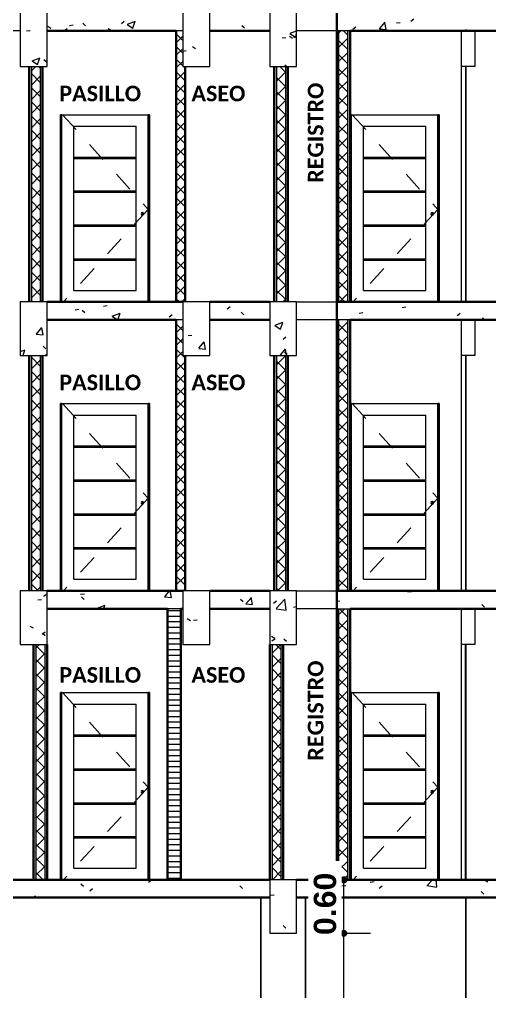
# Model space of a CAD drawing. Header units: metres. Extents: x -144 to 1000, y -717 to 29.
# Drawn here: x 283.87 to 289.15, y -647.32 to -636.42 of the extents above; entities that cross this region are included whole.
import ezdxf

# ---------------------------------------------------------------- set-up
doc = ezdxf.new("R2010")
doc.units = ezdxf.units.M
doc.linetypes.add('Trazo', pattern=[0.45, 0.225, -0.225])
doc.layers.get('0').update_dxf_attribs({"color": 1})
for name, color, linetype, lineweight in [('A-ANNO-DIMS', 1, 'Continuous', 9), ('A-DETL-GENF', 1, 'Continuous', 9), ('A-DETL-THIN', 1, 'Continuous', 9), ('A-DOOR', 1, 'Continuous', 9), ('A-DOOR-FRAM', 1, 'Continuous', 9), ('A-DOOR-HDLN', 1, 'Trazo', 20), ('A-FLOR', 2, 'Continuous', 9), ('A-FLOR-MCUT', 7, 'Continuous', 9), ('A-FLOR-PATT', 8, 'Continuous', 50), ('A-WALL', 4, 'Continuous', 9), ('G-ANNO-TEXT', 2, 'Continuous', 9), ('S-BEAM', 1, 'Continuous', 9), ('S-COLS', 7, 'Continuous', 9)]:
    doc.layers.add(name, color=color, linetype=linetype, lineweight=lineweight)
doc.layers.add('A-WALL-PATT', color=7, linetype='Continuous', lineweight=35, true_color=0x9c9c9c)
doc.styles.add('Arial Black_B', font='ariblk.ttf', dxfattribs={"width": 0.9, "height": 0.1875})
doc.styles.add('Calibri_B_1', font='calibrib.ttf', dxfattribs={"height": 0.135})

# ---------------------------------------------------------------- blocks, each defined once
blk = doc.blocks.new('ololo')
at = {"layer": 'A-ANNO-DIMS', "lineweight": 25, "true_color": 0x008000}
h = blk.add_hatch(color=96, dxfattribs=at)
edge = h.paths.add_edge_path()
edge.add_arc((287.514, -646.065), 0.0312, 0, 360)
h = blk.add_hatch(color=96, dxfattribs=at)
edge = h.paths.add_edge_path()
edge.add_arc((287.514, -646.665), 0.0312, 0, 360)
h = blk.add_hatch(color=96, dxfattribs=at)
edge = h.paths.add_edge_path()
edge.add_arc((287.514, -646.665), 0.0312, 0, 360)
at = {"layer": 'A-WALL-PATT', "true_color": 0x747474}
for points in [[(287.434, -639.585), (287.459, -639.585), (287.459, -636.545), (287.434, -636.545), (287.434, -639.567)], [(284.134, -639.585), (284.134, -636.945), (284.109, -636.945), (284.109, -639.585)], [(286.859, -639.585), (286.884, -639.585), (286.884, -636.945), (286.859, -636.945), (286.859, -639.567)], [(287.459, -642.825), (287.459, -639.785), (287.434, -639.785), (287.434, -642.825), (287.448, -642.825)], [(284.109, -642.825), (284.134, -642.825), (284.134, -640.185), (284.109, -640.185), (284.109, -642.751)], [(286.859, -642.825), (286.884, -642.825), (286.884, -640.185), (286.859, -640.185), (286.859, -642.672)], [(287.459, -646.065), (287.459, -643.025), (287.434, -643.025), (287.434, -646.065), (287.448, -646.065)], [(284.184, -646.065), (284.184, -643.425), (284.159, -643.425), (284.159, -646.065)], [(286.834, -646.065), (286.834, -643.425), (286.809, -643.425), (286.809, -646.065)]]:
    blk.add_hatch(color=8, dxfattribs=at).paths.add_polyline_path(points)
at = {"layer": 'A-WALL-PATT', "lineweight": 5, "true_color": 0x747474}
for points in [[(287.584, -639.585), (287.584, -636.545), (287.559, -636.545), (287.559, -639.585)], [(283.984, -639.585), (284.009, -639.585), (284.009, -636.945), (283.984, -636.945), (283.984, -639.567)], [(286.734, -639.585), (286.759, -639.585), (286.759, -636.945), (286.734, -636.945), (286.734, -639.567)], [(287.559, -642.825), (287.584, -642.825), (287.584, -639.785), (287.559, -639.785), (287.559, -642.806)], [(283.984, -642.825), (284.009, -642.825), (284.009, -640.185), (283.984, -640.185), (283.984, -642.672)], [(286.734, -642.825), (286.759, -642.825), (286.759, -640.185), (286.734, -640.185), (286.734, -642.672)], [(287.584, -646.065), (287.584, -643.025), (287.559, -643.025), (287.559, -646.065)], [(284.034, -646.065), (284.059, -646.065), (284.059, -643.425), (284.034, -643.425), (284.034, -645.999)], [(286.684, -646.065), (286.709, -646.065), (286.709, -643.425), (286.684, -643.425), (286.684, -645.777)]]:
    blk.add_hatch(color=8, dxfattribs=at).paths.add_polyline_path(points)
at = {"layer": 'A-ANNO-DIMS', "color": 96, "true_color": 0x008000}
for p, q in [((287.514, -646.065), (287.214, -646.065)), ((287.514, -646.665), (287.514, -646.065)), ((287.514, -646.065), (287.814, -646.065)), ((287.514, -646.665), (287.214, -646.665)), ((287.514, -646.665), (287.214, -646.665)), ((287.514, -651.178), (287.514, -646.665)), ((287.514, -646.665), (287.814, -646.665)), ((287.514, -646.665), (287.814, -646.665))]:
    blk.add_line(p, q, dxfattribs=at)
at = {"layer": 'A-ANNO-DIMS', "color": 96, "lineweight": 25, "true_color": 0x008000}
for centre in [(287.514, -646.065), (287.514, -646.665), (287.514, -646.665)]:
    blk.add_circle(centre, 0.0312, dxfattribs=at)
at = {"layer": 'A-DETL-GENF'}
for p, q in [((283.955, -636.546), (283.996, -636.54)), ((286.822, -636.625), (286.864, -636.62)), ((286.904, -636.605), (286.939, -636.628)), ((286.908, -636.574), (286.972, -636.616)), ((286.911, -636.572), (286.984, -636.545)), ((286.955, -636.62), (286.984, -636.598)), ((286.972, -636.617), (286.984, -636.58)), ((285.816, -636.719), (285.851, -636.741)), ((284.019, -636.88), (284.108, -636.846)), ((284.079, -636.924), (284.105, -636.848)), ((285.708, -636.772), (285.744, -636.767)), ((284.016, -636.881), (284.079, -636.924)), ((284.148, -636.865), (284.179, -636.894)), ((286.854, -636.927), (286.874, -636.945)), ((284.065, -639.945), (284.127, -639.872)), ((284.14, -639.954), (284.125, -639.874)), ((286.739, -639.848), (286.803, -639.89)), ((286.742, -639.847), (286.831, -639.813)), ((286.803, -639.891), (286.828, -639.814)), ((284.064, -639.947), (284.14, -639.953)), ((285.767, -639.963), (285.809, -639.957)), ((286.832, -640.002), (286.865, -639.977)), ((283.884, -640.141), (283.938, -640.121)), ((284.141, -640.082), (284.172, -640.11)), ((285.886, -640.106), (285.962, -640.113)), ((285.887, -640.104), (285.948, -640.031)), ((285.962, -640.113), (285.947, -640.033)), ((286.798, -640.184), (286.859, -640.111)), ((286.871, -640.185), (286.858, -640.113)), ((283.884, -640.18), (283.891, -640.185)), ((283.915, -640.185), (283.936, -640.122)), ((284.166, -640.173), (284.184, -640.171)), ((286.847, -640.144), (286.878, -640.172)), ((284.08, -642.926), (284.122, -642.921)), ((284.145, -642.886), (284.178, -642.861)), ((286.724, -642.962), (286.757, -642.936)), ((286.755, -643.022), (286.854, -642.919)), ((286.867, -643.04), (286.853, -642.919)), ((286.754, -643.025), (286.867, -643.042)), ((286.948, -643.006), (286.984, -643.001)), ((285.758, -643.134), (285.794, -643.157)), ((285.828, -643.153), (285.87, -643.148)), ((283.992, -643.219), (284.027, -643.241)), ((284.129, -643.309), (284.162, -643.283)), ((284.133, -643.298), (284.164, -643.327)), ((286.704, -643.333), (286.739, -643.356)), ((286.708, -643.384), (286.742, -643.359)), ((286.84, -643.361), (286.871, -643.389)), ((286.691, -646.238), (286.733, -646.232)), ((286.833, -646.578), (286.864, -646.606))]:
    blk.add_line(p, q, dxfattribs=at)
at = {"layer": 'A-DETL-THIN'}
for p, q in [((283.884, -636.345), (283.884, -636.945)), ((284.184, -636.945), (284.184, -636.345)), ((285.708, -636.345), (285.708, -636.945)), ((286.01, -636.945), (286.01, -636.345)), ((286.684, -636.345), (286.684, -636.945)), ((286.984, -636.945), (286.984, -636.345)), ((283.884, -636.945), (284.184, -636.945)), ((285.708, -636.945), (286.01, -636.945)), ((286.684, -636.945), (286.984, -636.945)), ((284.184, -639.585), (283.884, -639.585)), ((283.884, -639.585), (283.884, -640.185)), ((284.184, -640.185), (284.184, -639.585)), ((286.01, -639.585), (285.708, -639.585)), ((285.708, -639.585), (285.708, -640.185)), ((286.01, -640.185), (286.01, -639.585)), ((286.984, -639.585), (286.684, -639.585)), ((286.684, -639.585), (286.684, -640.185)), ((286.984, -640.185), (286.984, -639.585)), ((283.884, -640.185), (284.184, -640.185)), ((285.708, -640.185), (286.01, -640.185)), ((286.684, -640.185), (286.984, -640.185)), ((284.184, -642.825), (283.884, -642.825)), ((283.884, -642.825), (283.884, -643.425)), ((284.184, -643.425), (284.184, -642.825)), ((286.01, -642.825), (285.708, -642.825)), ((285.708, -642.825), (285.708, -643.425)), ((286.01, -643.425), (286.01, -642.825)), ((286.984, -642.825), (286.684, -642.825)), ((286.684, -642.825), (286.684, -643.425)), ((286.984, -643.425), (286.984, -642.825)), ((283.884, -643.425), (284.184, -643.425)), ((285.708, -643.425), (286.01, -643.425)), ((286.684, -643.425), (286.984, -643.425)), ((286.984, -646.065), (286.684, -646.065)), ((286.684, -646.065), (286.684, -646.665)), ((286.984, -646.665), (286.984, -646.065)), ((286.684, -646.665), (286.984, -646.665))]:
    blk.add_line(p, q, dxfattribs=at)
at = {"layer": 'A-DOOR'}
for p, q in [((284.349, -637.485), (285.319, -637.485)), ((284.349, -639.585), (284.349, -637.485)), ((285.319, -639.585), (285.319, -637.485)), ((287.599, -637.485), (288.569, -637.485)), ((287.599, -639.585), (287.599, -637.485)), ((288.569, -639.585), (288.569, -637.485)), ((284.484, -637.615), (285.184, -637.615)), ((284.484, -639.455), (284.484, -637.615)), ((285.184, -639.455), (285.184, -637.615)), ((287.734, -637.615), (288.434, -637.615)), ((287.734, -639.455), (287.734, -637.615)), ((288.434, -639.455), (288.434, -637.615)), ((284.484, -637.96), (285.184, -637.96)), ((284.484, -637.975), (285.184, -637.975)), ((287.734, -637.96), (288.434, -637.96)), ((287.734, -637.975), (288.434, -637.975)), ((284.484, -638.34), (285.184, -638.34)), ((284.484, -638.355), (285.184, -638.355)), ((287.734, -638.34), (288.434, -638.34)), ((287.734, -638.355), (288.434, -638.355)), ((284.484, -638.72), (285.184, -638.72)), ((284.484, -638.735), (285.184, -638.735)), ((287.734, -638.72), (288.434, -638.72)), ((287.734, -638.735), (288.434, -638.735)), ((284.484, -639.1), (285.184, -639.1)), ((284.484, -639.115), (285.184, -639.115)), ((287.734, -639.1), (288.434, -639.1)), ((287.734, -639.115), (288.434, -639.115)), ((284.484, -639.455), (285.184, -639.455)), ((287.734, -639.455), (288.434, -639.455)), ((284.349, -640.725), (285.319, -640.725)), ((284.349, -642.825), (284.349, -640.725)), ((285.319, -642.825), (285.319, -640.725)), ((287.599, -640.725), (288.569, -640.725)), ((287.599, -642.825), (287.599, -640.725)), ((288.569, -642.825), (288.569, -640.725)), ((284.484, -640.855), (285.184, -640.855)), ((284.484, -642.695), (284.484, -640.855)), ((285.184, -642.695), (285.184, -640.855)), ((287.734, -640.855), (288.434, -640.855)), ((287.734, -642.695), (287.734, -640.855)), ((288.434, -642.695), (288.434, -640.855)), ((284.484, -641.2), (285.184, -641.2)), ((287.734, -641.2), (288.434, -641.2)), ((284.484, -641.215), (285.184, -641.215)), ((287.734, -641.215), (288.434, -641.215)), ((284.484, -641.58), (285.184, -641.58)), ((284.484, -641.595), (285.184, -641.595)), ((287.734, -641.58), (288.434, -641.58)), ((287.734, -641.595), (288.434, -641.595)), ((284.484, -641.96), (285.184, -641.96)), ((287.734, -641.96), (288.434, -641.96)), ((284.484, -641.975), (285.184, -641.975)), ((287.734, -641.975), (288.434, -641.975)), ((284.484, -642.34), (285.184, -642.34)), ((284.484, -642.355), (285.184, -642.355)), ((287.734, -642.34), (288.434, -642.34)), ((287.734, -642.355), (288.434, -642.355)), ((284.484, -642.695), (285.184, -642.695)), ((287.734, -642.695), (288.434, -642.695)), ((284.349, -643.965), (285.319, -643.965)), ((284.349, -646.065), (284.349, -643.965)), ((285.319, -646.065), (285.319, -643.965)), ((287.599, -643.965), (288.569, -643.965)), ((287.599, -646.065), (287.599, -643.965)), ((288.569, -646.065), (288.569, -643.965)), ((284.484, -644.095), (285.184, -644.095)), ((284.484, -645.935), (284.484, -644.095)), ((285.184, -645.935), (285.184, -644.095)), ((287.734, -644.095), (288.434, -644.095)), ((287.734, -645.935), (287.734, -644.095)), ((288.434, -645.935), (288.434, -644.095)), ((284.484, -644.44), (285.184, -644.44)), ((284.484, -644.455), (285.184, -644.455)), ((287.734, -644.44), (288.434, -644.44)), ((287.734, -644.455), (288.434, -644.455)), ((284.484, -644.82), (285.184, -644.82)), ((284.484, -644.835), (285.184, -644.835)), ((287.734, -644.82), (288.434, -644.82)), ((287.734, -644.835), (288.434, -644.835)), ((284.484, -645.2), (285.184, -645.2)), ((284.484, -645.215), (285.184, -645.215)), ((287.734, -645.2), (288.434, -645.2)), ((287.734, -645.215), (288.434, -645.215)), ((284.484, -645.58), (285.184, -645.58)), ((284.484, -645.595), (285.184, -645.595)), ((287.734, -645.58), (288.434, -645.58)), ((287.734, -645.595), (288.434, -645.595)), ((284.484, -645.935), (285.184, -645.935)), ((287.734, -645.935), (288.434, -645.935))]:
    blk.add_line(p, q, dxfattribs=at)
for centre, radius, start, end in [((285.254, -638.598), 0.015, 90, 270), ((285.254, -638.598), 0.005, 90, 270), ((285.254, -638.598), 0.015, 270, 90), ((285.254, -638.598), 0.005, 270, 90), ((288.504, -638.598), 0.015, 90, 270), ((288.504, -638.598), 0.005, 90, 270), ((288.504, -638.598), 0.015, 270, 90), ((288.504, -638.598), 0.005, 270, 90), ((285.254, -641.838), 0.015, 90, 270), ((285.254, -641.838), 0.005, 90, 270), ((285.254, -641.838), 0.015, 270, 90), ((285.254, -641.838), 0.005, 270, 90), ((288.504, -641.838), 0.015, 90, 270), ((288.504, -641.838), 0.005, 90, 270), ((288.504, -641.838), 0.015, 270, 90), ((288.504, -641.838), 0.005, 270, 90), ((285.254, -645.078), 0.015, 90, 270), ((285.254, -645.078), 0.005, 90, 270), ((285.254, -645.078), 0.015, 270, 90), ((285.254, -645.078), 0.005, 270, 90), ((288.504, -645.078), 0.015, 90, 270), ((288.504, -645.078), 0.005, 90, 270), ((288.504, -645.078), 0.015, 270, 90), ((288.504, -645.078), 0.005, 270, 90)]:
    blk.add_arc(centre, radius, start, end, dxfattribs=at)
at = {"layer": 'A-DOOR-FRAM'}
for p, q in [((284.334, -637.485), (284.334, -639.585)), ((284.349, -637.485), (284.334, -637.485)), ((285.334, -637.485), (285.319, -637.485)), ((285.334, -639.585), (285.334, -637.485)), ((287.584, -637.485), (287.584, -639.585)), ((287.599, -637.485), (287.584, -637.485)), ((288.584, -637.485), (288.569, -637.485)), ((288.584, -639.585), (288.584, -637.485)), ((284.334, -640.725), (284.334, -642.825)), ((284.349, -640.725), (284.334, -640.725)), ((285.334, -640.725), (285.319, -640.725)), ((285.334, -642.825), (285.334, -640.725)), ((287.584, -640.725), (287.584, -642.825)), ((287.599, -640.725), (287.584, -640.725)), ((288.584, -640.725), (288.569, -640.725)), ((288.584, -642.825), (288.584, -640.725)), ((284.334, -643.965), (284.334, -646.065)), ((284.349, -643.965), (284.334, -643.965)), ((285.334, -643.965), (285.319, -643.965)), ((285.334, -646.065), (285.334, -643.965)), ((287.599, -643.965), (287.584, -643.965)), ((288.584, -643.965), (288.569, -643.965)), ((288.584, -646.065), (288.584, -643.965))]:
    blk.add_line(p, q, dxfattribs=at)
at = {"layer": 'A-DOOR-HDLN'}
for p, q in [((284.359, -637.485), (285.319, -638.547)), ((287.609, -637.485), (288.569, -638.547)), ((285.319, -638.547), (284.369, -639.585)), ((288.569, -638.547), (287.619, -639.585)), ((284.359, -640.725), (285.319, -641.787)), ((287.609, -640.725), (288.569, -641.787)), ((285.319, -641.787), (284.369, -642.825)), ((288.569, -641.787), (287.619, -642.825)), ((284.359, -643.965), (285.319, -645.027)), ((287.609, -643.965), (288.569, -645.027)), ((285.319, -645.027), (284.369, -646.065)), ((288.569, -645.027), (287.619, -646.065))]:
    blk.add_line(p, q, dxfattribs=at)
at = {"layer": 'A-FLOR', "lineweight": 35}
for p, q in [((287.434, -636.345), (287.434, -636.545)), ((284.184, -636.545), (285.634, -636.545)), ((286.01, -636.545), (286.684, -636.545)), ((287.584, -636.545), (293.331, -636.545)), ((285.708, -639.585), (284.184, -639.585)), ((286.684, -639.585), (286.01, -639.585)), ((293.331, -639.585), (287.434, -639.585)), ((287.434, -639.585), (287.434, -639.785)), ((284.184, -639.785), (285.634, -639.785)), ((286.01, -639.785), (286.684, -639.785)), ((287.584, -639.785), (293.331, -639.785)), ((285.708, -642.825), (284.184, -642.825)), ((286.684, -642.825), (286.01, -642.825)), ((293.331, -642.825), (287.434, -642.825)), ((287.434, -642.825), (287.434, -643.025)), ((284.184, -643.025), (285.534, -643.025)), ((285.684, -643.025), (285.708, -643.025)), ((286.01, -643.025), (286.684, -643.025)), ((287.584, -643.025), (293.331, -643.025)), ((286.684, -646.065), (276.784, -646.065)), ((293.331, -646.065), (286.984, -646.065)), ((276.784, -646.265), (286.684, -646.265)), ((286.984, -646.265), (293.331, -646.265))]:
    blk.add_line(p, q, dxfattribs=at)
at = {"layer": 'A-FLOR'}
for p, q in [((283.884, -636.545), (283.434, -636.545)), ((287.434, -636.545), (286.984, -636.545)), ((287.434, -639.785), (286.984, -639.785)), ((287.434, -643.025), (286.984, -643.025))]:
    blk.add_line(p, q, dxfattribs=at)
at = {"layer": 'A-FLOR-MCUT'}
blk.add_line((287.434, -643.025), (287.584, -643.025), dxfattribs=at)
at = {"layer": 'A-FLOR-PATT', "color": 8, "lineweight": 5, "true_color": 0x828282}
for p, q in [((288.267, -636.435), (288.3, -636.41)), ((284.192, -636.491), (284.228, -636.513)), ((284.376, -636.545), (284.409, -636.519)), ((284.436, -636.483), (284.477, -636.477)), ((284.585, -636.459), (284.616, -636.488)), ((284.87, -636.519), (284.906, -636.542)), ((285.018, -636.463), (285.051, -636.438)), ((285.083, -636.472), (285.146, -636.514)), ((285.086, -636.471), (285.175, -636.437)), ((285.146, -636.515), (285.172, -636.438)), ((286.37, -636.484), (286.401, -636.512)), ((287.615, -636.525), (287.648, -636.499)), ((287.914, -636.524), (287.99, -636.531)), ((287.916, -636.521), (287.977, -636.449)), ((287.99, -636.531), (287.975, -636.451)), ((288.106, -636.456), (288.147, -636.451)), ((288.873, -636.545), (288.888, -636.528)), ((288.888, -636.545), (288.886, -636.531)), ((284.5, -639.672), (284.542, -639.667)), ((284.577, -639.676), (284.608, -639.704)), ((284.818, -639.631), (284.859, -639.625)), ((286.206, -639.661), (286.239, -639.635)), ((288.167, -639.647), (288.208, -639.641)), ((284.29, -639.779), (284.3, -639.785)), ((284.914, -639.746), (284.973, -639.785)), ((284.916, -639.745), (285.005, -639.711)), ((284.979, -639.785), (285.003, -639.712)), ((285.554, -639.75), (285.587, -639.725)), ((286.363, -639.7), (286.394, -639.729)), ((287.686, -639.71), (287.727, -639.705)), ((288.785, -639.736), (288.818, -639.711)), ((289.069, -639.762), (289.094, -639.785)), ((285.47, -642.826), (285.512, -642.832)), ((285.504, -642.891), (285.559, -642.825)), ((285.511, -642.829), (285.511, -642.825)), ((285.579, -642.899), (285.566, -642.825)), ((288.231, -642.837), (288.272, -642.831)), ((284.561, -642.863), (284.603, -642.857)), ((284.57, -642.892), (284.601, -642.921)), ((285.503, -642.892), (285.579, -642.899)), ((286.355, -642.917), (286.386, -642.945)), ((286.415, -642.971), (286.477, -642.898)), ((286.49, -642.979), (286.476, -642.899)), ((287.434, -642.942), (287.471, -642.937)), ((284.745, -643.02), (284.753, -643.025)), ((284.747, -643.02), (284.836, -642.985)), ((284.821, -643.025), (284.834, -642.986)), ((286.105, -643.025), (286.116, -643.017)), ((286.414, -642.972), (286.49, -642.978)), ((289.062, -642.979), (289.093, -643.008)), ((284.562, -646.109), (284.593, -646.137)), ((285.322, -646.092), (285.355, -646.066)), ((287.811, -646.09), (287.853, -646.085)), ((288.448, -646.128), (288.508, -646.065)), ((288.559, -646.145), (288.55, -646.065)), ((288.553, -646.078), (288.57, -646.065)), ((289.093, -646.065), (289.128, -646.088)), ((284.663, -646.187), (284.696, -646.162)), ((286.348, -646.133), (286.379, -646.162)), ((287.26, -646.249), (287.293, -646.223)), ((287.493, -646.132), (287.535, -646.127)), ((287.912, -646.159), (287.945, -646.134)), ((288.445, -646.128), (288.558, -646.146)), ((289.055, -646.196), (289.086, -646.225)), ((284.025, -646.265), (284.054, -646.243)), ((284.651, -646.265), (284.666, -646.26)), ((284.664, -646.265), (284.665, -646.26)), ((285.607, -646.26), (285.613, -646.265))]:
    blk.add_line(p, q, dxfattribs=at)
at = {"layer": 'A-WALL', "lineweight": 35}
for p, q in [((285.634, -636.545), (285.634, -639.585)), ((287.434, -636.545), (287.434, -639.585)), ((287.584, -639.585), (287.584, -636.545)), ((283.984, -636.945), (283.984, -639.585)), ((284.134, -639.585), (284.134, -636.945)), ((285.734, -639.585), (285.734, -636.945)), ((286.734, -636.945), (286.734, -639.585)), ((286.884, -639.585), (286.884, -636.945)), ((285.634, -639.785), (285.634, -642.825)), ((287.434, -639.785), (287.434, -642.825)), ((287.584, -642.825), (287.584, -639.785)), ((283.984, -640.185), (283.984, -642.825)), ((284.134, -642.825), (284.134, -640.185)), ((285.734, -642.825), (285.734, -640.185)), ((286.734, -640.185), (286.734, -642.825)), ((286.884, -642.825), (286.884, -640.185)), ((285.534, -643.025), (285.534, -646.065)), ((285.684, -646.065), (285.684, -643.025)), ((287.434, -643.025), (287.434, -646.065)), ((287.584, -646.065), (287.584, -643.025)), ((284.034, -643.425), (284.034, -646.065)), ((284.184, -646.065), (284.184, -643.425)), ((286.684, -643.425), (286.684, -646.065)), ((286.834, -646.065), (286.834, -643.425))]:
    blk.add_line(p, q, dxfattribs=at)
at = {"layer": 'A-WALL'}
for p, q in [((285.708, -636.545), (285.634, -636.545)), ((287.584, -636.545), (287.434, -636.545)), ((287.459, -639.585), (287.459, -636.545)), ((287.559, -639.585), (287.559, -636.545)), ((288.834, -639.585), (288.834, -636.545)), ((284.009, -636.945), (284.009, -639.585)), ((284.109, -636.945), (284.109, -639.585)), ((286.759, -636.945), (286.759, -639.585)), ((286.859, -636.945), (286.859, -639.585)), ((288.884, -639.585), (288.884, -636.945)), ((284.334, -639.585), (284.334, -637.485)), ((284.334, -637.485), (284.349, -637.485)), ((285.319, -637.485), (285.334, -637.485)), ((285.334, -637.485), (285.334, -639.585)), ((287.584, -639.585), (287.584, -637.485)), ((287.584, -637.485), (287.599, -637.485)), ((288.569, -637.485), (288.584, -637.485)), ((288.584, -637.485), (288.584, -639.585)), ((286.984, -639.585), (287.434, -639.585)), ((285.708, -639.785), (285.634, -639.785)), ((287.584, -639.785), (287.434, -639.785)), ((287.459, -642.825), (287.459, -639.785)), ((287.559, -642.825), (287.559, -639.785)), ((288.834, -642.825), (288.834, -639.785)), ((284.009, -640.185), (284.009, -642.825)), ((284.109, -640.185), (284.109, -642.825)), ((286.759, -640.185), (286.759, -642.825)), ((286.859, -640.185), (286.859, -642.825)), ((288.884, -642.825), (288.884, -640.185)), ((284.334, -642.825), (284.334, -640.725)), ((284.334, -640.725), (284.349, -640.725)), ((285.319, -640.725), (285.334, -640.725)), ((285.334, -640.725), (285.334, -642.825)), ((287.584, -642.825), (287.584, -640.725)), ((287.584, -640.725), (287.599, -640.725)), ((288.569, -640.725), (288.584, -640.725)), ((288.584, -640.725), (288.584, -642.825)), ((286.984, -642.825), (287.434, -642.825)), ((285.684, -643.025), (285.534, -643.025)), ((287.459, -646.065), (287.459, -643.025)), ((287.559, -646.065), (287.559, -643.025)), ((288.834, -646.065), (288.834, -643.025)), ((284.059, -643.425), (284.059, -646.065)), ((284.159, -643.425), (284.159, -646.065)), ((286.709, -643.425), (286.709, -646.065)), ((286.809, -643.425), (286.809, -646.065)), ((288.879, -646.065), (288.879, -643.425)), ((284.334, -646.065), (284.334, -643.965)), ((284.334, -643.965), (284.349, -643.965)), ((285.319, -643.965), (285.334, -643.965)), ((285.334, -643.965), (285.334, -646.065)), ((287.584, -643.965), (287.599, -643.965)), ((288.569, -643.965), (288.584, -643.965)), ((288.584, -643.965), (288.584, -646.065)), ((288.879, -643.965), (288.884, -643.965)), ((286.584, -651.188), (286.584, -646.265)), ((287.084, -646.265), (287.084, -651.139)), ((288.884, -650.962), (288.884, -646.265))]:
    blk.add_line(p, q, dxfattribs=at)
at = {"layer": 'A-WALL-PATT', "color": 8, "lineweight": 5, "true_color": 0x747474}
for p, q in [((285.708, -636.653), (285.634, -636.58)), ((285.634, -636.678), (285.708, -636.604)), ((285.708, -636.795), (285.634, -636.721)), ((285.634, -636.819), (285.708, -636.746)), ((285.708, -636.936), (285.634, -636.862)), ((285.634, -636.961), (285.708, -636.887)), ((285.734, -636.962), (285.717, -636.945)), ((285.634, -637.102), (285.734, -637.002)), ((285.734, -637.104), (285.634, -637.004)), ((285.634, -637.244), (285.734, -637.144)), ((285.734, -637.245), (285.634, -637.145)), ((285.634, -637.385), (285.734, -637.285)), ((285.734, -637.387), (285.634, -637.287)), ((285.634, -637.527), (285.734, -637.427)), ((285.734, -637.528), (285.634, -637.428)), ((285.634, -637.668), (285.734, -637.568)), ((285.734, -637.67), (285.634, -637.57)), ((285.634, -637.809), (285.734, -637.709)), ((285.734, -637.811), (285.634, -637.711)), ((285.634, -637.951), (285.734, -637.851)), ((285.734, -637.952), (285.634, -637.852)), ((285.634, -638.092), (285.734, -637.992)), ((285.734, -638.094), (285.634, -637.994)), ((285.634, -638.234), (285.734, -638.134)), ((285.734, -638.235), (285.634, -638.135)), ((285.634, -638.375), (285.734, -638.275)), ((285.734, -638.377), (285.634, -638.277)), ((285.634, -638.516), (285.734, -638.416)), ((285.734, -638.518), (285.634, -638.418)), ((285.634, -638.658), (285.734, -638.558)), ((285.734, -638.66), (285.634, -638.56)), ((285.634, -638.799), (285.734, -638.699)), ((285.734, -638.801), (285.634, -638.701)), ((285.634, -638.941), (285.734, -638.841)), ((285.734, -638.942), (285.634, -638.842)), ((285.634, -639.082), (285.734, -638.982)), ((285.734, -639.084), (285.634, -638.984)), ((285.634, -639.224), (285.734, -639.124)), ((285.734, -639.225), (285.634, -639.125)), ((285.634, -639.365), (285.734, -639.265)), ((285.734, -639.367), (285.634, -639.267)), ((285.634, -639.506), (285.734, -639.406)), ((285.734, -639.508), (285.634, -639.408)), ((285.67, -639.585), (285.634, -639.549)), ((285.696, -639.585), (285.734, -639.548)), ((285.634, -639.789), (285.638, -639.785)), ((285.708, -639.906), (285.634, -639.832)), ((285.634, -639.931), (285.708, -639.857)), ((285.708, -640.048), (285.634, -639.974)), ((285.634, -640.072), (285.708, -639.998)), ((285.734, -640.215), (285.634, -640.115)), ((285.634, -640.214), (285.708, -640.14)), ((285.634, -640.355), (285.734, -640.255)), ((285.734, -640.357), (285.634, -640.257)), ((285.634, -640.496), (285.734, -640.396)), ((285.734, -640.498), (285.634, -640.398)), ((285.634, -640.638), (285.734, -640.538)), ((285.734, -640.639), (285.634, -640.539)), ((285.634, -640.779), (285.734, -640.679)), ((285.734, -640.781), (285.634, -640.681)), ((285.634, -640.921), (285.734, -640.821)), ((285.734, -640.922), (285.634, -640.822)), ((285.634, -641.062), (285.734, -640.962)), ((285.734, -641.064), (285.634, -640.964)), ((285.634, -641.203), (285.734, -641.103)), ((285.734, -641.205), (285.634, -641.105)), ((285.634, -641.345), (285.734, -641.245)), ((285.734, -641.347), (285.634, -641.247)), ((285.634, -641.486), (285.734, -641.386)), ((285.734, -641.488), (285.634, -641.388)), ((285.634, -641.628), (285.734, -641.528)), ((285.734, -641.629), (285.634, -641.529)), ((285.634, -641.769), (285.734, -641.669)), ((285.734, -641.771), (285.634, -641.671)), ((285.634, -641.911), (285.734, -641.811)), ((285.734, -641.912), (285.634, -641.812)), ((285.634, -642.052), (285.734, -641.952)), ((285.734, -642.054), (285.634, -641.954)), ((285.634, -642.193), (285.734, -642.093)), ((285.734, -642.195), (285.634, -642.095)), ((285.634, -642.335), (285.734, -642.235)), ((285.734, -642.337), (285.634, -642.237)), ((285.634, -642.476), (285.734, -642.376)), ((285.734, -642.478), (285.634, -642.378)), ((285.634, -642.618), (285.734, -642.518)), ((285.734, -642.619), (285.634, -642.519)), ((285.634, -642.759), (285.734, -642.659)), ((285.734, -642.761), (285.634, -642.661)), ((285.657, -642.825), (285.634, -642.802)), ((285.709, -642.825), (285.734, -642.801))]:
    blk.add_line(p, q, dxfattribs=at)
at = {"layer": 'A-WALL-PATT', "color": 1, "lineweight": 5, "true_color": 0xff0000}
for p, q in [((287.459, -636.568), (287.481, -636.545)), ((287.459, -636.727), (287.559, -636.627)), ((287.559, -636.595), (287.509, -636.545)), ((287.559, -636.755), (287.459, -636.655)), ((287.459, -636.886), (287.559, -636.786)), ((287.559, -636.914), (287.459, -636.814)), ((284.009, -636.995), (284.058, -636.945)), ((284.109, -636.964), (284.09, -636.945)), ((286.759, -636.95), (286.763, -636.945)), ((286.859, -637.009), (286.795, -636.945)), ((287.459, -637.045), (287.559, -636.945)), ((284.109, -637.123), (284.009, -637.023)), ((284.009, -637.154), (284.109, -637.054)), ((286.759, -637.109), (286.859, -637.009)), ((286.859, -637.168), (286.759, -637.068)), ((287.559, -637.073), (287.459, -636.973)), ((286.759, -637.268), (286.859, -637.168)), ((287.459, -637.204), (287.559, -637.104)), ((287.559, -637.232), (287.459, -637.132)), ((284.109, -637.282), (284.009, -637.182)), ((284.009, -637.313), (284.109, -637.213)), ((286.859, -637.327), (286.759, -637.227)), ((287.459, -637.363), (287.559, -637.263)), ((284.109, -637.441), (284.009, -637.341)), ((284.009, -637.472), (284.109, -637.372)), ((286.759, -637.427), (286.859, -637.327)), ((286.859, -637.486), (286.759, -637.386)), ((287.559, -637.391), (287.459, -637.291)), ((284.109, -637.6), (284.009, -637.5)), ((286.759, -637.586), (286.859, -637.486)), ((287.459, -637.522), (287.559, -637.422)), ((287.559, -637.55), (287.459, -637.45)), ((284.009, -637.631), (284.109, -637.531)), ((286.859, -637.646), (286.759, -637.546)), ((287.459, -637.681), (287.559, -637.581)), ((287.559, -637.709), (287.459, -637.609)), ((284.109, -637.759), (284.009, -637.659)), ((284.009, -637.79), (284.109, -637.69)), ((286.759, -637.745), (286.859, -637.645)), ((286.859, -637.805), (286.759, -637.705)), ((284.109, -637.918), (284.009, -637.818)), ((286.759, -637.904), (286.859, -637.804)), ((287.459, -637.841), (287.559, -637.741)), ((287.559, -637.868), (287.459, -637.768)), ((284.009, -637.949), (284.109, -637.849)), ((286.859, -637.964), (286.759, -637.864)), ((287.459, -638), (287.559, -637.9)), ((287.559, -638.027), (287.459, -637.927)), ((284.109, -638.078), (284.009, -637.978)), ((284.009, -638.109), (284.109, -638.009)), ((286.759, -638.063), (286.859, -637.963)), ((286.859, -638.123), (286.759, -638.023)), ((284.109, -638.237), (284.009, -638.137)), ((286.759, -638.222), (286.859, -638.122)), ((287.459, -638.159), (287.559, -638.059)), ((287.559, -638.186), (287.459, -638.086)), ((284.009, -638.268), (284.109, -638.168)), ((286.859, -638.282), (286.759, -638.182)), ((287.459, -638.318), (287.559, -638.218)), ((287.559, -638.346), (287.459, -638.246)), ((284.109, -638.396), (284.009, -638.296)), ((284.009, -638.427), (284.109, -638.327)), ((286.759, -638.381), (286.859, -638.281)), ((286.859, -638.441), (286.759, -638.341)), ((287.459, -638.477), (287.559, -638.377)), ((284.109, -638.555), (284.009, -638.455)), ((284.009, -638.586), (284.109, -638.486)), ((286.759, -638.541), (286.859, -638.441)), ((287.559, -638.505), (287.459, -638.405)), ((286.859, -638.6), (286.759, -638.5)), ((287.459, -638.636), (287.559, -638.536)), ((287.559, -638.664), (287.459, -638.564)), ((284.109, -638.714), (284.009, -638.614)), ((284.009, -638.745), (284.109, -638.645)), ((286.759, -638.7), (286.859, -638.6)), ((286.859, -638.759), (286.759, -638.659)), ((287.459, -638.795), (287.559, -638.695)), ((284.109, -638.873), (284.009, -638.773)), ((284.009, -638.904), (284.109, -638.804)), ((286.759, -638.859), (286.859, -638.759)), ((287.559, -638.823), (287.459, -638.723)), ((286.859, -638.918), (286.759, -638.818)), ((286.759, -639.018), (286.859, -638.918)), ((287.459, -638.954), (287.559, -638.854)), ((287.559, -638.982), (287.459, -638.882)), ((284.109, -639.032), (284.009, -638.932)), ((284.009, -639.063), (284.109, -638.963)), ((286.859, -639.077), (286.759, -638.977)), ((287.459, -639.113), (287.559, -639.013)), ((284.109, -639.191), (284.009, -639.091)), ((284.009, -639.222), (284.109, -639.122)), ((286.759, -639.177), (286.859, -639.077)), ((286.859, -639.237), (286.759, -639.137)), ((287.559, -639.141), (287.459, -639.041)), ((286.759, -639.336), (286.859, -639.236)), ((287.459, -639.272), (287.559, -639.172)), ((287.559, -639.3), (287.459, -639.2)), ((284.109, -639.35), (284.009, -639.25)), ((284.009, -639.381), (284.109, -639.281)), ((286.859, -639.396), (286.759, -639.296)), ((287.459, -639.432), (287.559, -639.332)), ((284.109, -639.509), (284.009, -639.409)), ((284.009, -639.54), (284.109, -639.44)), ((286.759, -639.495), (286.859, -639.395)), ((286.859, -639.555), (286.759, -639.455)), ((287.559, -639.459), (287.459, -639.359)), ((284.026, -639.585), (284.009, -639.569)), ((286.828, -639.585), (286.859, -639.554)), ((287.526, -639.585), (287.459, -639.518)), ((287.464, -639.585), (287.559, -639.491)), ((287.459, -639.909), (287.559, -639.809)), ((287.559, -639.937), (287.459, -639.837)), ((287.459, -640.068), (287.559, -639.968)), ((287.559, -640.096), (287.459, -639.996)), ((284.109, -640.305), (284.009, -640.205)), ((286.759, -640.291), (286.859, -640.191)), ((286.859, -640.191), (286.853, -640.185)), ((287.459, -640.227), (287.559, -640.127)), ((287.559, -640.255), (287.459, -640.155)), ((284.009, -640.336), (284.109, -640.236)), ((286.859, -640.35), (286.759, -640.25)), ((287.459, -640.386), (287.559, -640.286)), ((287.559, -640.414), (287.459, -640.314)), ((284.109, -640.464), (284.009, -640.364)), ((284.009, -640.495), (284.109, -640.395)), ((286.759, -640.45), (286.859, -640.35)), ((286.859, -640.509), (286.759, -640.409)), ((287.459, -640.545), (287.559, -640.445)), ((284.109, -640.623), (284.009, -640.523)), ((284.009, -640.654), (284.109, -640.554)), ((286.759, -640.609), (286.859, -640.509)), ((287.559, -640.573), (287.459, -640.473)), ((286.859, -640.668), (286.759, -640.568)), ((287.459, -640.704), (287.559, -640.604)), ((287.559, -640.732), (287.459, -640.632)), ((284.109, -640.782), (284.009, -640.682)), ((284.009, -640.813), (284.109, -640.713)), ((286.759, -640.768), (286.859, -640.668)), ((286.859, -640.828), (286.759, -640.728)), ((287.459, -640.863), (287.559, -640.763)), ((284.109, -640.941), (284.009, -640.841)), ((284.009, -640.972), (284.109, -640.872)), ((286.759, -640.927), (286.859, -640.827)), ((287.559, -640.891), (287.459, -640.791)), ((286.859, -640.987), (286.759, -640.887)), ((286.759, -641.086), (286.859, -640.986)), ((287.459, -641.023), (287.559, -640.923)), ((287.559, -641.05), (287.459, -640.95)), ((284.109, -641.1), (284.009, -641)), ((284.009, -641.131), (284.109, -641.031)), ((286.859, -641.146), (286.759, -641.046)), ((287.459, -641.182), (287.559, -641.082)), ((284.109, -641.26), (284.009, -641.16)), ((284.009, -641.291), (284.109, -641.191)), ((286.759, -641.245), (286.859, -641.145)), ((286.859, -641.305), (286.759, -641.205)), ((287.559, -641.209), (287.459, -641.109)), ((284.109, -641.419), (284.009, -641.319)), ((286.759, -641.404), (286.859, -641.304)), ((287.459, -641.341), (287.559, -641.241)), ((287.559, -641.368), (287.459, -641.268)), ((284.009, -641.45), (284.109, -641.35)), ((286.859, -641.464), (286.759, -641.364)), ((287.459, -641.5), (287.559, -641.4)), ((287.559, -641.528), (287.459, -641.428)), ((284.109, -641.578), (284.009, -641.478)), ((284.009, -641.609), (284.109, -641.509)), ((286.759, -641.563), (286.859, -641.463)), ((286.859, -641.623), (286.759, -641.523)), ((284.109, -641.737), (284.009, -641.637)), ((286.759, -641.723), (286.859, -641.623)), ((287.459, -641.659), (287.559, -641.559)), ((287.559, -641.687), (287.459, -641.587)), ((284.009, -641.768), (284.109, -641.668)), ((286.859, -641.782), (286.759, -641.682)), ((287.459, -641.818), (287.559, -641.718)), ((287.559, -641.846), (287.459, -641.746)), ((284.109, -641.896), (284.009, -641.796)), ((284.009, -641.927), (284.109, -641.827)), ((286.759, -641.882), (286.859, -641.782)), ((286.859, -641.941), (286.759, -641.841)), ((284.109, -642.055), (284.009, -641.955)), ((286.759, -642.041), (286.859, -641.941)), ((287.459, -641.977), (287.559, -641.877)), ((287.559, -642.005), (287.459, -641.905)), ((284.009, -642.086), (284.109, -641.986)), ((286.859, -642.1), (286.759, -642)), ((287.459, -642.136), (287.559, -642.036)), ((287.559, -642.164), (287.459, -642.064)), ((284.109, -642.214), (284.009, -642.114)), ((284.009, -642.245), (284.109, -642.145)), ((286.759, -642.2), (286.859, -642.1)), ((286.859, -642.259), (286.759, -642.159)), ((284.109, -642.373), (284.009, -642.273)), ((286.759, -642.359), (286.859, -642.259)), ((287.459, -642.295), (287.559, -642.195)), ((287.559, -642.323), (287.459, -642.223)), ((284.009, -642.404), (284.109, -642.304)), ((286.859, -642.419), (286.759, -642.319)), ((287.459, -642.454), (287.559, -642.354)), ((287.559, -642.482), (287.459, -642.382)), ((284.109, -642.532), (284.009, -642.432)), ((284.009, -642.563), (284.109, -642.463)), ((286.759, -642.518), (286.859, -642.418)), ((286.859, -642.578), (286.759, -642.478)), ((287.459, -642.614), (287.559, -642.514)), ((284.109, -642.691), (284.009, -642.591)), ((284.009, -642.722), (284.109, -642.622)), ((286.759, -642.677), (286.859, -642.577)), ((287.559, -642.641), (287.459, -642.541)), ((286.859, -642.737), (286.759, -642.637)), ((286.77, -642.825), (286.859, -642.736)), ((287.459, -642.773), (287.559, -642.673)), ((287.559, -642.8), (287.459, -642.7)), ((284.084, -642.825), (284.009, -642.75)), ((284.065, -642.825), (284.109, -642.782)), ((286.788, -642.825), (286.759, -642.796)), ((287.459, -643.091), (287.524, -643.025)), ((287.559, -643.119), (287.466, -643.025)), ((287.459, -643.25), (287.559, -643.15)), ((287.559, -643.278), (287.459, -643.178)), ((287.459, -643.409), (287.559, -643.309)), ((287.559, -643.437), (287.459, -643.337)), ((284.059, -643.468), (284.101, -643.425)), ((284.159, -643.537), (284.059, -643.437)), ((286.709, -643.523), (286.806, -643.425)), ((286.809, -643.482), (286.752, -643.425)), ((287.459, -643.568), (287.559, -643.468)), ((287.559, -643.596), (287.459, -643.496)), ((284.059, -643.627), (284.159, -643.527)), ((284.159, -643.696), (284.059, -643.596)), ((286.809, -643.641), (286.709, -643.541)), ((286.709, -643.682), (286.809, -643.582)), ((284.059, -643.786), (284.159, -643.686)), ((286.809, -643.8), (286.709, -643.7)), ((287.459, -643.727), (287.559, -643.627)), ((287.559, -643.755), (287.459, -643.655)), ((284.159, -643.855), (284.059, -643.755)), ((286.709, -643.841), (286.809, -643.741)), ((287.459, -643.886), (287.559, -643.786)), ((287.559, -643.914), (287.459, -643.814)), ((284.059, -643.945), (284.159, -643.845)), ((284.159, -644.014), (284.059, -643.914)), ((286.809, -643.96), (286.709, -643.86)), ((286.709, -644), (286.809, -643.9)), ((284.059, -644.104), (284.159, -644.004)), ((286.809, -644.119), (286.709, -644.019)), ((287.459, -644.045), (287.559, -643.945)), ((287.559, -644.073), (287.459, -643.973)), ((284.159, -644.173), (284.059, -644.073)), ((286.709, -644.159), (286.809, -644.059)), ((287.459, -644.204), (287.559, -644.104)), ((287.559, -644.232), (287.459, -644.132)), ((284.059, -644.263), (284.159, -644.163)), ((284.159, -644.332), (284.059, -644.232)), ((286.809, -644.278), (286.709, -644.178)), ((286.709, -644.318), (286.809, -644.218)), ((287.459, -644.364), (287.559, -644.264)), ((284.059, -644.423), (284.159, -644.323)), ((286.809, -644.437), (286.709, -644.337)), ((287.559, -644.391), (287.459, -644.291)), ((284.159, -644.491), (284.059, -644.391)), ((284.059, -644.582), (284.159, -644.482)), ((286.709, -644.477), (286.809, -644.377)), ((287.459, -644.523), (287.559, -644.423)), ((287.559, -644.55), (287.459, -644.45)), ((284.159, -644.651), (284.059, -644.551)), ((286.809, -644.596), (286.709, -644.496)), ((286.709, -644.636), (286.809, -644.536)), ((287.459, -644.682), (287.559, -644.582)), ((284.059, -644.741), (284.159, -644.641)), ((286.809, -644.755), (286.709, -644.655)), ((286.709, -644.795), (286.809, -644.695)), ((287.559, -644.71), (287.459, -644.61)), ((284.159, -644.81), (284.059, -644.71)), ((284.059, -644.9), (284.159, -644.8)), ((287.459, -644.841), (287.559, -644.741)), ((287.559, -644.869), (287.459, -644.769)), ((284.159, -644.969), (284.059, -644.869)), ((286.809, -644.914), (286.709, -644.814)), ((286.709, -644.954), (286.809, -644.854)), ((287.459, -645), (287.559, -644.9)), ((284.059, -645.059), (284.159, -644.959)), ((286.809, -645.073), (286.709, -644.973)), ((286.709, -645.114), (286.809, -645.014)), ((287.559, -645.028), (287.459, -644.928)), ((284.159, -645.128), (284.059, -645.028)), ((284.059, -645.218), (284.159, -645.118)), ((286.809, -645.232), (286.709, -645.132)), ((287.459, -645.159), (287.559, -645.059)), ((287.559, -645.187), (287.459, -645.087)), ((284.159, -645.287), (284.059, -645.187)), ((286.709, -645.273), (286.809, -645.173)), ((287.459, -645.318), (287.559, -645.218)), ((284.059, -645.377), (284.159, -645.277)), ((284.159, -645.446), (284.059, -645.346)), ((286.809, -645.391), (286.709, -645.291)), ((286.709, -645.432), (286.809, -645.332)), ((287.559, -645.346), (287.459, -645.246)), ((284.059, -645.536), (284.159, -645.436)), ((286.809, -645.55), (286.709, -645.45)), ((287.459, -645.477), (287.559, -645.377)), ((287.559, -645.505), (287.459, -645.405)), ((284.159, -645.605), (284.059, -645.505)), ((286.709, -645.591), (286.809, -645.491)), ((287.459, -645.636), (287.559, -645.536)), ((287.559, -645.664), (287.459, -645.564)), ((284.059, -645.695), (284.159, -645.595)), ((284.159, -645.764), (284.059, -645.664)), ((286.809, -645.71), (286.709, -645.61)), ((286.709, -645.75), (286.809, -645.65)), ((284.059, -645.854), (284.159, -645.754)), ((286.809, -645.869), (286.709, -645.769)), ((287.459, -645.795), (287.559, -645.695)), ((287.559, -645.823), (287.459, -645.723)), ((284.159, -645.923), (284.059, -645.823)), ((286.709, -645.909), (286.809, -645.809)), ((287.459, -645.955), (287.559, -645.855)), ((287.559, -645.982), (287.459, -645.882)), ((284.059, -646.014), (284.159, -645.914)), ((284.142, -646.065), (284.059, -645.982)), ((286.809, -646.028), (286.709, -645.928)), ((286.712, -646.065), (286.809, -645.968)), ((287.483, -646.065), (287.459, -646.041)), ((287.507, -646.065), (287.559, -646.014))]:
    blk.add_line(p, q, dxfattribs=at)
at = {"layer": 'A-WALL-PATT', "color": 8, "lineweight": 5, "true_color": 0x727272}
for p, q in [((285.534, -643.045), (285.684, -643.045)), ((285.534, -643.108), (285.684, -643.108)), ((285.534, -643.17), (285.684, -643.17)), ((285.534, -643.233), (285.684, -643.233)), ((285.534, -643.295), (285.684, -643.295)), ((285.534, -643.358), (285.684, -643.358)), ((285.534, -643.42), (285.684, -643.42)), ((285.534, -643.483), (285.684, -643.483)), ((285.534, -643.545), (285.684, -643.545)), ((285.534, -643.608), (285.684, -643.608)), ((285.534, -643.67), (285.684, -643.67)), ((285.534, -643.733), (285.684, -643.733)), ((285.534, -643.795), (285.684, -643.795)), ((285.534, -643.858), (285.684, -643.858)), ((285.534, -643.92), (285.684, -643.92)), ((285.534, -643.983), (285.684, -643.983)), ((285.534, -644.045), (285.684, -644.045)), ((285.534, -644.108), (285.684, -644.108)), ((285.534, -644.17), (285.684, -644.17)), ((285.534, -644.233), (285.684, -644.233)), ((285.534, -644.295), (285.684, -644.295)), ((285.534, -644.358), (285.684, -644.358)), ((285.534, -644.42), (285.684, -644.42)), ((285.534, -644.483), (285.684, -644.483)), ((285.534, -644.545), (285.684, -644.545)), ((285.534, -644.608), (285.684, -644.608)), ((285.534, -644.67), (285.684, -644.67)), ((285.534, -644.733), (285.684, -644.733)), ((285.534, -644.795), (285.684, -644.795)), ((285.534, -644.858), (285.684, -644.858)), ((285.534, -644.92), (285.684, -644.92)), ((285.534, -644.983), (285.684, -644.983)), ((285.534, -645.045), (285.684, -645.045)), ((285.534, -645.108), (285.684, -645.108)), ((285.534, -645.17), (285.684, -645.17)), ((285.534, -645.233), (285.684, -645.233)), ((285.534, -645.295), (285.684, -645.295)), ((285.534, -645.358), (285.684, -645.358)), ((285.534, -645.42), (285.684, -645.42)), ((285.534, -645.483), (285.684, -645.483)), ((285.534, -645.545), (285.684, -645.545)), ((285.534, -645.608), (285.684, -645.608)), ((285.534, -645.67), (285.684, -645.67)), ((285.534, -645.733), (285.684, -645.733)), ((285.534, -645.795), (285.684, -645.795)), ((285.534, -645.858), (285.684, -645.858)), ((285.534, -645.92), (285.684, -645.92)), ((285.534, -645.983), (285.684, -645.983)), ((285.534, -646.045), (285.684, -646.045))]:
    blk.add_line(p, q, dxfattribs=at)
at = {"layer": 'S-BEAM'}
for p, q in [((288.983, -636.545), (288.983, -636.945)), ((288.983, -636.945), (288.834, -636.945)), ((288.983, -639.785), (288.983, -640.185)), ((288.983, -640.185), (288.834, -640.185)), ((288.983, -643.025), (288.983, -643.425)), ((288.983, -643.425), (288.834, -643.425))]:
    blk.add_line(p, q, dxfattribs=at)
at = {"layer": 'S-COLS'}
for p, q in [((288.884, -636.945), (288.884, -639.585)), ((288.884, -640.185), (288.884, -642.825)), ((288.884, -643.425), (288.884, -646.065)), ((286.584, -646.265), (286.584, -651.188)), ((287.084, -651.139), (287.084, -646.265)), ((288.884, -646.265), (288.884, -650.962))]:
    blk.add_line(p, q, dxfattribs=at)
at = {"layer": 'G-ANNO-TEXT', "style": 'Calibri_B_1'}
for s, p in [('PASILLO', (284.322, -637.335)), ('ASEO', (285.804, -637.335)), ('PASILLO', (284.322, -640.575)), ('ASEO', (285.804, -640.575)), ('PASILLO', (284.322, -643.855)), ('ASEO', (285.804, -643.855))]:
    blk.add_text(s, height=0.175, dxfattribs=at).set_placement(p)
for p in [(287.285, -638.249), (287.285, -644.729)]:
    blk.add_text('REGISTRO', height=0.175, rotation=90, dxfattribs=at).set_placement(p)
at = {"layer": 'A-ANNO-DIMS', "color": 96, "true_color": 0x008000, "insert": (287.177, -646.685), "char_height": 0.25, "width": 0.7674, "attachment_point": 1, "rotation": 90, "line_spacing_factor": 1.180619, "style": 'Arial Black_B', "bg_fill": 3, "box_fill_scale": 1.25, "bg_fill_color": 256, "bg_fill_true_color": 13158600, "bg_fill_transparency": 0}
blk.add_mtext('0.60', dxfattribs=at)

msp = doc.modelspace()

# ---------------------------------------------------------------- block references
at = {"color": 3}
msp.add_blockref('ololo', (0, 0), dxfattribs=at)

doc.saveas('drawing.dxf')
